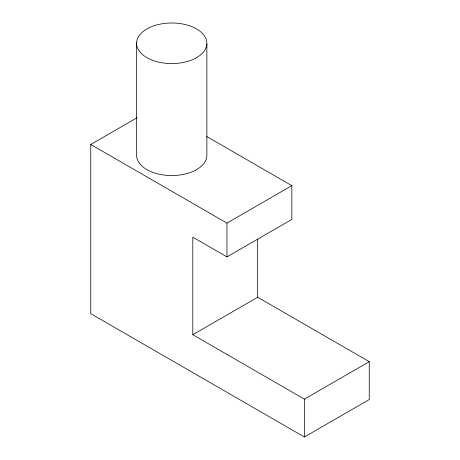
<?xml version="1.0" encoding="UTF-8"?>
<svg xmlns="http://www.w3.org/2000/svg" width="460" height="460" viewBox="0 0 460 460"><rect width="100%" height="100%" fill="white"/><g stroke="black" fill="none" stroke-linecap="round" stroke-linejoin="round"><path stroke-width="0.69" d="M206.626 136.459L291.83 185.656L291.83 219.426L226.952 256.881L192.797 237.164L192.797 334.707L257.675 297.252L369.248 361.669L369.248 399.544L304.376 437L90.752 313.662L90.752 144.474L137.091 117.72M90.752 144.474L226.952 223.111L291.83 185.656M192.797 334.707L304.376 399.125L369.248 361.669M304.376 399.125L304.376 437M257.675 239.154L257.675 297.252M226.952 223.111L226.952 256.881M206.868 44.011A35.155 20.297 0 0 1 153.082 60.484A35.155 20.297 0 0 1 155.256 25.357A35.155 20.297 0 0 1 206.868 44.011L206.868 155.98A35.155 20.297 0 0 1 170.476 175.542A35.155 20.297 0 0 1 136.603 154.531L136.603 42.556"/></g></svg>
